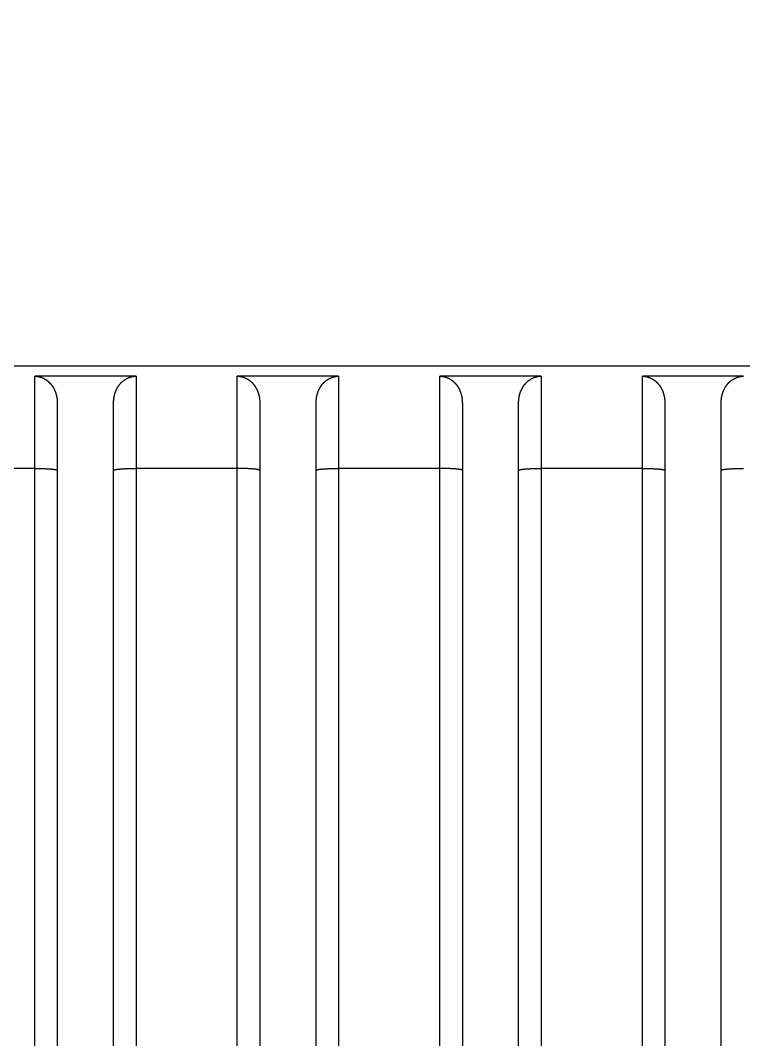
# Model space of a CAD drawing. Header units: millimetres. Extents: x 0 to 840, y -1485 to 297.
# Drawn here: x 80.575 to 81.218, y -1300.023 to -1299.118 of the extents above; entities that cross this region are included whole.
import ezdxf

# ---------------------------------------------------------------- set-up
doc = ezdxf.new("R2010")
doc.units = ezdxf.units.MM

# ---------------------------------------------------------------- blocks, each defined once
blk = doc.blocks.new('OTM30F3M_(40_60_63_80_100_125)')
at = {"linetype": 'Continuous'}
for p, q in [((8.85, 9.91282), (8.85, 9.99473)), ((8.94, 9.99473), (8.94, 9.91282)), ((9.03, 9.91282), (9.03, 9.99473)), ((9.12, 9.99473), (9.12, 9.91282)), ((9.21, 9.91282), (9.21, 9.99473)), ((9.3, 9.99473), (9.3, 9.91282)), ((9.39, 9.91282), (9.39, 9.99473)), ((8.85, 9.91282), (8.76, 9.91282)), ((8.85, 8.55827), (8.85, 9.91282)), ((8.94, 9.91282), (8.94, 8.55827)), ((9.03, 9.91282), (8.94, 9.91282)), ((9.03, 8.55827), (9.03, 9.91282)), ((9.12, 9.91282), (9.12, 8.55827)), ((9.21, 9.91282), (9.12, 9.91282)), ((9.21, 8.55827), (9.21, 9.91282)), ((9.3, 9.91282), (9.3, 8.55827)), ((9.39, 9.91282), (9.3, 9.91282)), ((9.39, 8.55827), (9.39, 9.91282))]:
    blk.add_line(p, q, dxfattribs=at)
for points in [[(8.05, 10.0041), (15.9, 10.0041)], [(8.94, 9.99473), (8.85, 9.99473)], [(9.12, 9.99473), (9.03, 9.99473)], [(9.3, 9.99473), (9.21, 9.99473)], [(9.48, 9.99473), (9.39, 9.99473)], [(8.87, 9.97067), (8.87, 9.91107)], [(8.92, 9.91107), (8.92, 9.97067)], [(9.05, 9.97067), (9.05, 9.91107)], [(9.1, 9.91107), (9.1, 9.97067)], [(9.23, 9.97067), (9.23, 9.91107)], [(9.28, 9.91107), (9.28, 9.97067)], [(9.41, 9.97067), (9.41, 9.91107)], [(9.46, 9.91107), (9.46, 9.97067)], [(8.87, 9.91107), (8.87, 8.55652)], [(8.92, 8.55652), (8.92, 9.91107)], [(9.05, 9.91107), (9.05, 8.55652)], [(9.1, 8.55652), (9.1, 9.91107)], [(9.23, 9.91107), (9.23, 8.55652)], [(9.28, 8.55652), (9.28, 9.91107)], [(9.41, 9.91107), (9.41, 8.55652)], [(9.46, 8.55652), (9.46, 9.91107)]]:
    blk.add_lwpolyline(points, dxfattribs=at)
for points in [[(8.85, 9.99473), (8.85025, 9.99473, -0.003624), (8.8505, 9.99472, -0.003626), (8.85074, 9.99472, -0.003612), (8.85099, 9.9947, -0.003585), (8.85124, 9.99469, -0.003565), (8.85149, 9.99467, -0.003549), (8.85174, 9.99464, -0.003534), (8.85199, 9.99462, -0.00352), (8.85224, 9.99458, -0.003508), (8.85248, 9.99455, -0.003498), (8.85273, 9.99451, -0.00349), (8.85298, 9.99447, -0.003483), (8.85322, 9.99443, -0.003478), (8.85347, 9.99438, -0.003475), (8.85371, 9.99433, -0.003474), (8.85396, 9.99427, -0.003474), (8.8542, 9.99422, -0.003476), (8.85444, 9.99415, -0.00348), (8.85468, 9.99409, -0.003486), (8.85492, 9.99402, -0.003494), (8.85516, 9.99395, -0.003502), (8.8554, 9.99388, -0.003514), (8.85563, 9.9938, -0.003527), (8.85587, 9.99372, -0.003538), (8.8561, 9.99363, -0.003528), (8.85633, 9.99354, -0.00349), (8.85657, 9.99345, -0.003458), (8.8568, 9.99336, -0.003434), (8.85703, 9.99326, -0.003413), (8.85725, 9.99316, -0.003387), (8.85748, 9.99306, -0.003366), (8.8577, 9.99295, -0.003345), (8.85793, 9.99284, -0.003327), (8.85815, 9.99273, -0.003308), (8.85837, 9.99261, -0.003293), (8.85859, 9.99249, -0.003277), (8.85881, 9.99237, -0.003265), (8.85902, 9.99224, -0.003252), (8.85924, 9.99212, -0.003243), (8.85945, 9.99199, -0.003233), (8.85966, 9.99185, -0.003226), (8.85987, 9.99172, -0.00322), (8.86008, 9.99158, -0.003216), (8.86028, 9.99144, -0.003212), (8.86049, 9.9913, -0.003211), (8.86069, 9.99115, -0.003211), (8.86089, 9.991, -0.003213), (8.86109, 9.99085, -0.003214), (8.86128, 9.9907, -0.003202), (8.86147, 9.99054, -0.003164), (8.86167, 9.99038, -0.003132), (8.86185, 9.99022, -0.003109), (8.86204, 9.99006, -0.003087), (8.86223, 9.98989, -0.003061), (8.86241, 9.98973, -0.003039), (8.86259, 9.98956, -0.003016), (8.86277, 9.98938, -0.002996), (8.86295, 9.98921, -0.002975), (8.86312, 9.98903, -0.002958), (8.8633, 9.98885, -0.002939), (8.86347, 9.98867, -0.002923), (8.86364, 9.98849, -0.002906), (8.86381, 9.98831, -0.002892), (8.86397, 9.98812, -0.002878), (8.86413, 9.98793, -0.002866), (8.86429, 9.98774, -0.002853), (8.86445, 9.98755, -0.002843), (8.86461, 9.98735, -0.002833), (8.86476, 9.98716, -0.002825), (8.86491, 9.98696, -0.002817), (8.86506, 9.98676, -0.002811), (8.86521, 9.98656, -0.002807), (8.86535, 9.98636, -0.002801), (8.86549, 9.98616, -0.002785), (8.86563, 9.98595, -0.002765), (8.86577, 9.98575, -0.002736), (8.86591, 9.98554, -0.002712), (8.86604, 9.98533, -0.002691), (8.86617, 9.98512, -0.002672), (8.8663, 9.98491, -0.00265), (8.86642, 9.98469, -0.002631), (8.86655, 9.98448, -0.002611), (8.86667, 9.98426, -0.002594), (8.86679, 9.98404, -0.002575), (8.86691, 9.98382, -0.002558), (8.86702, 9.9836, -0.002541), (8.86713, 9.98338, -0.002526), (8.86724, 9.98316, -0.002509), (8.86735, 9.98293, -0.002495), (8.86746, 9.98271, -0.00248), (8.86756, 9.98248, -0.002468), (8.86766, 9.98226, -0.002454), (8.86776, 9.98203, -0.002443), (8.86786, 9.9818, -0.002431), (8.86796, 9.98157, -0.00242), (8.86805, 9.98134, -0.002409), (8.86814, 9.98111, -0.002401), (8.86823, 9.98088, -0.002391), (8.86831, 9.98064, -0.002384), (8.8684, 9.98041, -0.002376), (8.86848, 9.98018, -0.002369), (8.86856, 9.97994, -0.002358), (8.86863, 9.97971, -0.002343), (8.86871, 9.97947, -0.002319), (8.86878, 9.97923, -0.0023), (8.86885, 9.979, -0.002285), (8.86892, 9.97876, -0.00227), (8.86898, 9.97852, -0.002253), (8.86905, 9.97828, -0.002238), (8.86911, 9.97804, -0.002222), (8.86917, 9.9778, -0.002208), (8.86923, 9.97756, -0.002193), (8.86928, 9.97732, -0.00218), (8.86933, 9.97707, -0.002165), (8.86939, 9.97683, -0.002153), (8.86943, 9.97659, -0.002139), (8.86948, 9.97634, -0.002127), (8.86953, 9.9761, -0.002114), (8.86957, 9.97585, -0.002103), (8.86961, 9.97561, -0.002091), (8.86965, 9.97536, -0.00208), (8.86968, 9.97512, -0.002068), (8.86972, 9.97487, -0.00206), (8.86975, 9.97462, -0.002053), (8.86978, 9.97438, -0.002039), (8.86981, 9.97413, -0.002018), (8.86984, 9.97388, -0.002026), (8.86986, 9.97364, -0.002054), (8.86988, 9.97339, -0.001993), (8.8699, 9.97314, -0.001867), (8.86992, 9.9729, -0.002034), (8.86994, 9.97265, -0.002367), (8.86995, 9.97239, -0.001843), (8.86997, 9.97215, -0.000839), (8.86998, 9.97194, -0.002563), (8.86998, 9.97166, -0.003902), (8.86999, 9.97123, -0.001878), (8.87, 9.97067, -0.001024)], [(8.92, 9.97067), (8.92, 9.97096, -0.002266), (8.92, 9.97125, -0.002257), (8.92001, 9.97154, -0.002258), (8.92002, 9.97183, -0.002269), (8.92003, 9.97211, -0.002277), (8.92005, 9.9724, -0.002285), (8.92006, 9.97269, -0.002292), (8.92008, 9.97298, -0.002303), (8.92011, 9.97327, -0.002312), (8.92013, 9.97356, -0.002323), (8.92016, 9.97385, -0.002333), (8.92019, 9.97414, -0.002346), (8.92022, 9.97442, -0.002358), (8.92026, 9.97471, -0.002372), (8.9203, 9.975, -0.002384), (8.92034, 9.97529, -0.002399), (8.92039, 9.97557, -0.002413), (8.92043, 9.97586, -0.00243), (8.92048, 9.97615, -0.002445), (8.92054, 9.97643, -0.002463), (8.92059, 9.97672, -0.002479), (8.92065, 9.977, -0.002498), (8.92071, 9.97728, -0.002515), (8.92078, 9.97757, -0.002535), (8.92084, 9.97785, -0.002554), (8.92091, 9.97813, -0.002575), (8.92099, 9.97841, -0.002595), (8.92106, 9.97869, -0.002617), (8.92114, 9.97897, -0.002638), (8.92122, 9.97924, -0.002661), (8.92131, 9.97952, -0.002683), (8.92139, 9.97979, -0.002708), (8.92148, 9.98007, -0.00273), (8.92158, 9.98034, -0.002754), (8.92167, 9.98061, -0.002783), (8.92177, 9.98088, -0.002815), (8.92188, 9.98115, -0.002828), (8.92198, 9.98142, -0.002834), (8.92209, 9.98169, -0.002842), (8.9222, 9.98196, -0.002852), (8.92232, 9.98222, -0.002862), (8.92244, 9.98249, -0.002875), (8.92256, 9.98275, -0.002887), (8.92268, 9.98301, -0.002903), (8.92281, 9.98327, -0.002917), (8.92294, 9.98353, -0.002935), (8.92308, 9.98379, -0.002951), (8.92321, 9.98405, -0.002971), (8.92335, 9.9843, -0.00299), (8.9235, 9.98455, -0.003012), (8.92364, 9.9848, -0.003033), (8.92379, 9.98505, -0.003058), (8.92394, 9.9853, -0.003081), (8.9241, 9.98554, -0.003108), (8.92426, 9.98579, -0.003133), (8.92442, 9.98603, -0.003161), (8.92458, 9.98627, -0.003189), (8.92475, 9.9865, -0.003222), (8.92492, 9.98674, -0.003248), (8.92509, 9.98697, -0.003275), (8.92527, 9.9872, -0.003315), (8.92545, 9.98742, -0.00337), (8.92563, 9.98765, -0.003408), (8.92581, 9.98787, -0.003437), (8.926, 9.98809, -0.003442), (8.92619, 9.98831, -0.003436), (8.92639, 9.98852, -0.003436), (8.92659, 9.98873, -0.003441), (8.92679, 9.98894, -0.003446), (8.92699, 9.98915, -0.003455), (8.9272, 9.98935, -0.003463), (8.92741, 9.98956, -0.003476), (8.92762, 9.98976, -0.003488), (8.92784, 9.98995, -0.003505), (8.92806, 9.99014, -0.003521), (8.92828, 9.99033, -0.003541), (8.9285, 9.99052, -0.003561), (8.92873, 9.9907, -0.003586), (8.92896, 9.99088, -0.003609), (8.92919, 9.99106, -0.003637), (8.92943, 9.99123, -0.003664), (8.92966, 9.9914, -0.003696), (8.9299, 9.99157, -0.003726), (8.93014, 9.99173, -0.003761), (8.93039, 9.99189, -0.003796), (8.93063, 9.99204, -0.003835), (8.93088, 9.99219, -0.003872), (8.93113, 9.99234, -0.003913), (8.93138, 9.99248, -0.003958), (8.93164, 9.99262, -0.003997), (8.93189, 9.99275, -0.003998), (8.93215, 9.99288, -0.00398), (8.93241, 9.99301, -0.003965), (8.93268, 9.99313, -0.003957), (8.93294, 9.99325, -0.00395), (8.93321, 9.99336, -0.003946), (8.93348, 9.99347, -0.003944), (8.93375, 9.99357, -0.003945), (8.93403, 9.99368, -0.003949), (8.9343, 9.99377, -0.003956), (8.93458, 9.99386, -0.003964), (8.93485, 9.99395, -0.003974), (8.93513, 9.99404, -0.003991), (8.93541, 9.99411, -0.004016), (8.9357, 9.99419, -0.004024), (8.93598, 9.99426, -0.004023), (8.93626, 9.99432, -0.004081), (8.93655, 9.99438, -0.004194), (8.93683, 9.99444, -0.004103), (8.93712, 9.99449, -0.003865), (8.9374, 9.99454, -0.004296), (8.93769, 9.99458, -0.005146), (8.93799, 9.99461, -0.003923), (8.93827, 9.99464, -0.001355), (8.93852, 9.99467, -0.005352), (8.93884, 9.99469, -0.009191), (8.93934, 9.99471, -0.004492), (8.94, 9.99473, -0.002378)], [(9.03, 9.99473), (9.03025, 9.99473, -0.003625), (9.0305, 9.99472, -0.003627), (9.03074, 9.99472, -0.003612), (9.03099, 9.9947, -0.003585), (9.03124, 9.99469, -0.003565), (9.03149, 9.99467, -0.003549), (9.03174, 9.99464, -0.003534), (9.03199, 9.99462, -0.00352), (9.03224, 9.99458, -0.003508), (9.03248, 9.99455, -0.003498), (9.03273, 9.99451, -0.00349), (9.03298, 9.99447, -0.003483), (9.03322, 9.99443, -0.003478), (9.03347, 9.99438, -0.003475), (9.03371, 9.99433, -0.003474), (9.03396, 9.99427, -0.003474), (9.0342, 9.99422, -0.003476), (9.03444, 9.99415, -0.00348), (9.03468, 9.99409, -0.003486), (9.03492, 9.99402, -0.003493), (9.03516, 9.99395, -0.003502), (9.0354, 9.99388, -0.003514), (9.03563, 9.9938, -0.003527), (9.03587, 9.99372, -0.003538), (9.0361, 9.99363, -0.003528), (9.03633, 9.99354, -0.00349), (9.03657, 9.99345, -0.003458), (9.0368, 9.99336, -0.003434), (9.03703, 9.99326, -0.003413), (9.03725, 9.99316, -0.003387), (9.03748, 9.99306, -0.003366), (9.0377, 9.99295, -0.003345), (9.03793, 9.99284, -0.003327), (9.03815, 9.99273, -0.003308), (9.03837, 9.99261, -0.003293), (9.03859, 9.99249, -0.003277), (9.03881, 9.99237, -0.003265), (9.03902, 9.99224, -0.003252), (9.03924, 9.99212, -0.003243), (9.03945, 9.99199, -0.003233), (9.03966, 9.99185, -0.003226), (9.03987, 9.99172, -0.00322), (9.04008, 9.99158, -0.003216), (9.04028, 9.99144, -0.003212), (9.04049, 9.9913, -0.003211), (9.04069, 9.99115, -0.003211), (9.04089, 9.991, -0.003213), (9.04109, 9.99085, -0.003214), (9.04128, 9.9907, -0.003202), (9.04147, 9.99054, -0.003164), (9.04167, 9.99038, -0.003132), (9.04185, 9.99022, -0.003109), (9.04204, 9.99006, -0.003087), (9.04223, 9.98989, -0.003061), (9.04241, 9.98973, -0.003039), (9.04259, 9.98956, -0.003016), (9.04277, 9.98938, -0.002996), (9.04295, 9.98921, -0.002975), (9.04312, 9.98903, -0.002958), (9.0433, 9.98885, -0.002939), (9.04347, 9.98867, -0.002923), (9.04364, 9.98849, -0.002906), (9.04381, 9.98831, -0.002892), (9.04397, 9.98812, -0.002878), (9.04413, 9.98793, -0.002866), (9.04429, 9.98774, -0.002853), (9.04445, 9.98755, -0.002843), (9.04461, 9.98735, -0.002833), (9.04476, 9.98716, -0.002825), (9.04491, 9.98696, -0.002817), (9.04506, 9.98676, -0.002811), (9.04521, 9.98656, -0.002807), (9.04535, 9.98636, -0.002801), (9.04549, 9.98616, -0.002785), (9.04563, 9.98595, -0.002765), (9.04577, 9.98575, -0.002736), (9.04591, 9.98554, -0.002712), (9.04604, 9.98533, -0.002691), (9.04617, 9.98512, -0.002672), (9.0463, 9.98491, -0.00265), (9.04642, 9.98469, -0.002631), (9.04655, 9.98448, -0.002611), (9.04667, 9.98426, -0.002594), (9.04679, 9.98404, -0.002575), (9.04691, 9.98382, -0.002558), (9.04702, 9.9836, -0.002541), (9.04713, 9.98338, -0.002526), (9.04724, 9.98316, -0.002509), (9.04735, 9.98293, -0.002495), (9.04746, 9.98271, -0.00248), (9.04756, 9.98248, -0.002468), (9.04766, 9.98226, -0.002454), (9.04776, 9.98203, -0.002443), (9.04786, 9.9818, -0.002431), (9.04796, 9.98157, -0.00242), (9.04805, 9.98134, -0.002409), (9.04814, 9.98111, -0.002401), (9.04823, 9.98088, -0.002391), (9.04831, 9.98064, -0.002384), (9.0484, 9.98041, -0.002376), (9.04848, 9.98018, -0.002369), (9.04856, 9.97994, -0.002358), (9.04863, 9.97971, -0.002343), (9.04871, 9.97947, -0.002319), (9.04878, 9.97923, -0.0023), (9.04885, 9.979, -0.002285), (9.04892, 9.97876, -0.00227), (9.04898, 9.97852, -0.002253), (9.04905, 9.97828, -0.002238), (9.04911, 9.97804, -0.002222), (9.04917, 9.9778, -0.002208), (9.04923, 9.97756, -0.002193), (9.04928, 9.97732, -0.00218), (9.04933, 9.97707, -0.002165), (9.04939, 9.97683, -0.002153), (9.04943, 9.97659, -0.002139), (9.04948, 9.97634, -0.002127), (9.04953, 9.9761, -0.002114), (9.04957, 9.97585, -0.002103), (9.04961, 9.97561, -0.002091), (9.04965, 9.97536, -0.00208), (9.04968, 9.97512, -0.002068), (9.04972, 9.97487, -0.00206), (9.04975, 9.97462, -0.002053), (9.04978, 9.97438, -0.002039), (9.04981, 9.97413, -0.002017), (9.04984, 9.97388, -0.002026), (9.04986, 9.97364, -0.002057), (9.04988, 9.97339, -0.001992), (9.0499, 9.97314, -0.001853), (9.04992, 9.9729, -0.002038), (9.04994, 9.97265, -0.002422), (9.04995, 9.97239, -0.001831), (9.04997, 9.97215, -0.000605), (9.04998, 9.97194, -0.002635), (9.04998, 9.97166, -0.004605), (9.04999, 9.97123, -0.002259), (9.05, 9.97067, -0.001194)], [(9.1, 9.97067), (9.1, 9.97096, -0.002267), (9.1, 9.97125, -0.002259), (9.10001, 9.97154, -0.002259), (9.10002, 9.97183, -0.00227), (9.10003, 9.97211, -0.002278), (9.10005, 9.9724, -0.002286), (9.10006, 9.97269, -0.002293), (9.10008, 9.97298, -0.002304), (9.10011, 9.97327, -0.002313), (9.10013, 9.97356, -0.002324), (9.10016, 9.97385, -0.002334), (9.10019, 9.97414, -0.002347), (9.10022, 9.97442, -0.002359), (9.10026, 9.97471, -0.002372), (9.1003, 9.975, -0.002385), (9.10034, 9.97529, -0.0024), (9.10039, 9.97557, -0.002414), (9.10043, 9.97586, -0.002431), (9.10048, 9.97615, -0.002446), (9.10054, 9.97643, -0.002463), (9.10059, 9.97672, -0.00248), (9.10065, 9.977, -0.002498), (9.10071, 9.97728, -0.002516), (9.10078, 9.97757, -0.002536), (9.10084, 9.97785, -0.002554), (9.10091, 9.97813, -0.002575), (9.10099, 9.97841, -0.002595), (9.10106, 9.97869, -0.002617), (9.10114, 9.97897, -0.002638), (9.10122, 9.97924, -0.002661), (9.10131, 9.97952, -0.002683), (9.10139, 9.97979, -0.002708), (9.10148, 9.98007, -0.00273), (9.10158, 9.98034, -0.002755), (9.10167, 9.98061, -0.002783), (9.10177, 9.98088, -0.002815), (9.10188, 9.98115, -0.002828), (9.10198, 9.98142, -0.002834), (9.10209, 9.98169, -0.002842), (9.1022, 9.98196, -0.002852), (9.10232, 9.98222, -0.002862), (9.10244, 9.98249, -0.002875), (9.10256, 9.98275, -0.002887), (9.10268, 9.98301, -0.002903), (9.10281, 9.98327, -0.002917), (9.10294, 9.98353, -0.002935), (9.10308, 9.98379, -0.002951), (9.10321, 9.98405, -0.002971), (9.10335, 9.9843, -0.00299), (9.1035, 9.98455, -0.003012), (9.10364, 9.9848, -0.003033), (9.10379, 9.98505, -0.003058), (9.10394, 9.9853, -0.003081), (9.1041, 9.98554, -0.003108), (9.10426, 9.98579, -0.003133), (9.10442, 9.98603, -0.003161), (9.10458, 9.98627, -0.003189), (9.10475, 9.9865, -0.003222), (9.10492, 9.98674, -0.003248), (9.10509, 9.98697, -0.003275), (9.10527, 9.9872, -0.003315), (9.10545, 9.98742, -0.00337), (9.10563, 9.98765, -0.003408), (9.10581, 9.98787, -0.003437), (9.106, 9.98809, -0.003442), (9.10619, 9.98831, -0.003436), (9.10639, 9.98852, -0.003436), (9.10659, 9.98873, -0.003441), (9.10679, 9.98894, -0.003446), (9.10699, 9.98915, -0.003455), (9.1072, 9.98935, -0.003463), (9.10741, 9.98956, -0.003476), (9.10762, 9.98976, -0.003488), (9.10784, 9.98995, -0.003505), (9.10806, 9.99014, -0.003521), (9.10828, 9.99033, -0.003541), (9.1085, 9.99052, -0.003561), (9.10873, 9.9907, -0.003586), (9.10896, 9.99088, -0.003609), (9.10919, 9.99106, -0.003637), (9.10943, 9.99123, -0.003664), (9.10966, 9.9914, -0.003696), (9.1099, 9.99157, -0.003726), (9.11014, 9.99173, -0.003761), (9.11039, 9.99189, -0.003796), (9.11063, 9.99204, -0.003835), (9.11088, 9.99219, -0.003872), (9.11113, 9.99234, -0.003913), (9.11138, 9.99248, -0.003958), (9.11164, 9.99262, -0.003997), (9.11189, 9.99275, -0.003998), (9.11215, 9.99288, -0.00398), (9.11241, 9.99301, -0.003965), (9.11268, 9.99313, -0.003957), (9.11294, 9.99325, -0.00395), (9.11321, 9.99336, -0.003946), (9.11348, 9.99347, -0.003944), (9.11375, 9.99357, -0.003945), (9.11403, 9.99368, -0.003949), (9.1143, 9.99377, -0.003956), (9.11458, 9.99386, -0.003964), (9.11485, 9.99395, -0.003974), (9.11513, 9.99404, -0.003991), (9.11541, 9.99411, -0.004016), (9.1157, 9.99419, -0.004024), (9.11598, 9.99426, -0.004023), (9.11626, 9.99432, -0.004081), (9.11655, 9.99438, -0.004194), (9.11683, 9.99444, -0.004103), (9.11712, 9.99449, -0.003865), (9.1174, 9.99454, -0.004296), (9.11769, 9.99458, -0.005146), (9.11799, 9.99461, -0.003923), (9.11827, 9.99464, -0.001354), (9.11852, 9.99467, -0.005353), (9.11884, 9.99469, -0.009193), (9.11934, 9.99471, -0.004492), (9.12, 9.99473, -0.002378)], [(9.21, 9.99473), (9.21025, 9.99473, -0.003626), (9.2105, 9.99472, -0.003627), (9.21074, 9.99472, -0.003613), (9.21099, 9.9947, -0.003585), (9.21124, 9.99469, -0.003566), (9.21149, 9.99467, -0.003549), (9.21174, 9.99464, -0.003534), (9.21199, 9.99462, -0.00352), (9.21224, 9.99458, -0.003508), (9.21248, 9.99455, -0.003498), (9.21273, 9.99451, -0.00349), (9.21298, 9.99447, -0.003483), (9.21322, 9.99443, -0.003478), (9.21347, 9.99438, -0.003474), (9.21371, 9.99433, -0.003473), (9.21396, 9.99427, -0.003474), (9.2142, 9.99422, -0.003476), (9.21444, 9.99415, -0.00348), (9.21468, 9.99409, -0.003486), (9.21492, 9.99402, -0.003493), (9.21516, 9.99395, -0.003502), (9.2154, 9.99388, -0.003514), (9.21563, 9.9938, -0.003527), (9.21587, 9.99372, -0.003538), (9.2161, 9.99363, -0.003528), (9.21633, 9.99354, -0.00349), (9.21657, 9.99345, -0.003458), (9.2168, 9.99336, -0.003434), (9.21703, 9.99326, -0.003413), (9.21725, 9.99316, -0.003387), (9.21748, 9.99306, -0.003366), (9.2177, 9.99295, -0.003345), (9.21793, 9.99284, -0.003327), (9.21815, 9.99273, -0.003308), (9.21837, 9.99261, -0.003293), (9.21859, 9.99249, -0.003277), (9.21881, 9.99237, -0.003265), (9.21902, 9.99224, -0.003252), (9.21924, 9.99212, -0.003243), (9.21945, 9.99199, -0.003233), (9.21966, 9.99185, -0.003226), (9.21987, 9.99172, -0.00322), (9.22008, 9.99158, -0.003216), (9.22028, 9.99144, -0.003212), (9.22049, 9.9913, -0.003211), (9.22069, 9.99115, -0.003211), (9.22089, 9.991, -0.003213), (9.22109, 9.99085, -0.003214), (9.22128, 9.9907, -0.003202), (9.22147, 9.99054, -0.003164), (9.22167, 9.99038, -0.003132), (9.22185, 9.99022, -0.003109), (9.22204, 9.99006, -0.003087), (9.22223, 9.98989, -0.003061), (9.22241, 9.98973, -0.003039), (9.22259, 9.98956, -0.003016), (9.22277, 9.98938, -0.002996), (9.22295, 9.98921, -0.002975), (9.22312, 9.98903, -0.002958), (9.2233, 9.98885, -0.002939), (9.22347, 9.98867, -0.002923), (9.22364, 9.98849, -0.002906), (9.22381, 9.98831, -0.002892), (9.22397, 9.98812, -0.002878), (9.22413, 9.98793, -0.002866), (9.22429, 9.98774, -0.002853), (9.22445, 9.98755, -0.002843), (9.22461, 9.98735, -0.002833), (9.22476, 9.98716, -0.002825), (9.22491, 9.98696, -0.002817), (9.22506, 9.98676, -0.002811), (9.22521, 9.98656, -0.002807), (9.22535, 9.98636, -0.002801), (9.22549, 9.98616, -0.002785), (9.22563, 9.98595, -0.002765), (9.22577, 9.98575, -0.002736), (9.22591, 9.98554, -0.002712), (9.22604, 9.98533, -0.002691), (9.22617, 9.98512, -0.002672), (9.2263, 9.98491, -0.00265), (9.22642, 9.98469, -0.002631), (9.22655, 9.98448, -0.002611), (9.22667, 9.98426, -0.002594), (9.22679, 9.98404, -0.002575), (9.22691, 9.98382, -0.002558), (9.22702, 9.9836, -0.002541), (9.22713, 9.98338, -0.002526), (9.22724, 9.98316, -0.002509), (9.22735, 9.98293, -0.002495), (9.22746, 9.98271, -0.00248), (9.22756, 9.98248, -0.002468), (9.22766, 9.98226, -0.002454), (9.22776, 9.98203, -0.002443), (9.22786, 9.9818, -0.002431), (9.22796, 9.98157, -0.00242), (9.22805, 9.98134, -0.002409), (9.22814, 9.98111, -0.002401), (9.22823, 9.98088, -0.002391), (9.22831, 9.98064, -0.002384), (9.2284, 9.98041, -0.002376), (9.22848, 9.98018, -0.002369), (9.22856, 9.97994, -0.002358), (9.22863, 9.97971, -0.002343), (9.22871, 9.97947, -0.002319), (9.22878, 9.97923, -0.0023), (9.22885, 9.979, -0.002285), (9.22892, 9.97876, -0.00227), (9.22898, 9.97852, -0.002253), (9.22905, 9.97828, -0.002238), (9.22911, 9.97804, -0.002222), (9.22917, 9.9778, -0.002208), (9.22923, 9.97756, -0.002193), (9.22928, 9.97732, -0.00218), (9.22933, 9.97707, -0.002165), (9.22939, 9.97683, -0.002153), (9.22943, 9.97659, -0.002139), (9.22948, 9.97634, -0.002127), (9.22953, 9.9761, -0.002114), (9.22957, 9.97585, -0.002103), (9.22961, 9.97561, -0.002091), (9.22965, 9.97536, -0.00208), (9.22968, 9.97512, -0.002068), (9.22972, 9.97487, -0.00206), (9.22975, 9.97462, -0.002053), (9.22978, 9.97438, -0.002039), (9.22981, 9.97413, -0.002017), (9.22984, 9.97388, -0.002026), (9.22986, 9.97364, -0.002057), (9.22988, 9.97339, -0.001992), (9.2299, 9.97314, -0.001855), (9.22992, 9.9729, -0.002037), (9.22994, 9.97265, -0.002417), (9.22995, 9.97239, -0.001833), (9.22997, 9.97215, -0.000627), (9.22998, 9.97194, -0.002628), (9.22998, 9.97166, -0.00454), (9.22999, 9.97123, -0.002223), (9.23, 9.97067, -0.001178)], [(9.28, 9.97067), (9.28, 9.97096, -0.002268), (9.28, 9.97125, -0.00226), (9.28001, 9.97154, -0.00226), (9.28002, 9.97183, -0.002272), (9.28003, 9.97211, -0.00228), (9.28005, 9.9724, -0.002287), (9.28006, 9.97269, -0.002295), (9.28008, 9.97298, -0.002305), (9.28011, 9.97327, -0.002314), (9.28013, 9.97356, -0.002325), (9.28016, 9.97385, -0.002335), (9.28019, 9.97414, -0.002348), (9.28022, 9.97442, -0.00236), (9.28026, 9.97471, -0.002373), (9.2803, 9.975, -0.002386), (9.28034, 9.97529, -0.002401), (9.28039, 9.97557, -0.002415), (9.28043, 9.97586, -0.002431), (9.28048, 9.97615, -0.002446), (9.28054, 9.97643, -0.002464), (9.28059, 9.97672, -0.00248), (9.28065, 9.977, -0.002499), (9.28071, 9.97728, -0.002516), (9.28078, 9.97757, -0.002536), (9.28084, 9.97785, -0.002555), (9.28091, 9.97813, -0.002576), (9.28099, 9.97841, -0.002595), (9.28106, 9.97869, -0.002618), (9.28114, 9.97897, -0.002638), (9.28122, 9.97924, -0.002661), (9.28131, 9.97952, -0.002683), (9.28139, 9.97979, -0.002708), (9.28148, 9.98007, -0.00273), (9.28158, 9.98034, -0.002755), (9.28167, 9.98061, -0.002783), (9.28177, 9.98088, -0.002815), (9.28188, 9.98115, -0.002828), (9.28198, 9.98142, -0.002834), (9.28209, 9.98169, -0.002842), (9.2822, 9.98196, -0.002852), (9.28232, 9.98222, -0.002862), (9.28244, 9.98249, -0.002875), (9.28256, 9.98275, -0.002887), (9.28268, 9.98301, -0.002903), (9.28281, 9.98327, -0.002917), (9.28294, 9.98353, -0.002935), (9.28308, 9.98379, -0.002951), (9.28321, 9.98405, -0.002971), (9.28335, 9.9843, -0.00299), (9.2835, 9.98455, -0.003012), (9.28364, 9.9848, -0.003033), (9.28379, 9.98505, -0.003058), (9.28394, 9.9853, -0.003081), (9.2841, 9.98554, -0.003108), (9.28426, 9.98579, -0.003133), (9.28442, 9.98603, -0.003161), (9.28458, 9.98627, -0.003189), (9.28475, 9.9865, -0.003222), (9.28492, 9.98674, -0.003248), (9.28509, 9.98697, -0.003275), (9.28527, 9.9872, -0.003315), (9.28545, 9.98742, -0.00337), (9.28563, 9.98765, -0.003408), (9.28581, 9.98787, -0.003437), (9.286, 9.98809, -0.003442), (9.28619, 9.98831, -0.003436), (9.28639, 9.98852, -0.003436), (9.28659, 9.98873, -0.003441), (9.28679, 9.98894, -0.003446), (9.28699, 9.98915, -0.003455), (9.2872, 9.98935, -0.003463), (9.28741, 9.98956, -0.003476), (9.28762, 9.98976, -0.003488), (9.28784, 9.98995, -0.003505), (9.28806, 9.99014, -0.003521), (9.28828, 9.99033, -0.003541), (9.2885, 9.99052, -0.003561), (9.28873, 9.9907, -0.003586), (9.28896, 9.99088, -0.003609), (9.28919, 9.99106, -0.003637), (9.28943, 9.99123, -0.003664), (9.28966, 9.9914, -0.003696), (9.2899, 9.99157, -0.003726), (9.29014, 9.99173, -0.003761), (9.29039, 9.99189, -0.003796), (9.29063, 9.99204, -0.003835), (9.29088, 9.99219, -0.003872), (9.29113, 9.99234, -0.003913), (9.29138, 9.99248, -0.003958), (9.29164, 9.99262, -0.003997), (9.29189, 9.99275, -0.003998), (9.29215, 9.99288, -0.00398), (9.29241, 9.99301, -0.003965), (9.29268, 9.99313, -0.003957), (9.29294, 9.99325, -0.00395), (9.29321, 9.99336, -0.003946), (9.29348, 9.99347, -0.003944), (9.29375, 9.99357, -0.003945), (9.29403, 9.99368, -0.003949), (9.2943, 9.99377, -0.003956), (9.29458, 9.99386, -0.003964), (9.29485, 9.99395, -0.003974), (9.29513, 9.99404, -0.003991), (9.29541, 9.99411, -0.004016), (9.2957, 9.99419, -0.004024), (9.29598, 9.99426, -0.004023), (9.29626, 9.99432, -0.004081), (9.29655, 9.99438, -0.004194), (9.29683, 9.99444, -0.004103), (9.29712, 9.99449, -0.003865), (9.2974, 9.99454, -0.004296), (9.29769, 9.99458, -0.005147), (9.29799, 9.99461, -0.003923), (9.29827, 9.99464, -0.001354), (9.29852, 9.99467, -0.005354), (9.29884, 9.99469, -0.009195), (9.29934, 9.99471, -0.004492), (9.3, 9.99473, -0.002377)], [(9.39, 9.99473), (9.39025, 9.99473, -0.003626), (9.3905, 9.99472, -0.003628), (9.39074, 9.99472, -0.003613), (9.39099, 9.9947, -0.003586), (9.39124, 9.99469, -0.003566), (9.39149, 9.99467, -0.003549), (9.39174, 9.99464, -0.003534), (9.39199, 9.99462, -0.00352), (9.39224, 9.99458, -0.003508), (9.39248, 9.99455, -0.003498), (9.39273, 9.99451, -0.003489), (9.39298, 9.99447, -0.003482), (9.39322, 9.99443, -0.003478), (9.39347, 9.99438, -0.003474), (9.39371, 9.99433, -0.003473), (9.39396, 9.99427, -0.003473), (9.3942, 9.99422, -0.003476), (9.39444, 9.99415, -0.003479), (9.39468, 9.99409, -0.003485), (9.39492, 9.99402, -0.003493), (9.39516, 9.99395, -0.003502), (9.3954, 9.99388, -0.003514), (9.39563, 9.9938, -0.003527), (9.39587, 9.99372, -0.003538), (9.3961, 9.99363, -0.003528), (9.39633, 9.99354, -0.00349), (9.39657, 9.99345, -0.003458), (9.3968, 9.99336, -0.003434), (9.39703, 9.99326, -0.003413), (9.39725, 9.99316, -0.003387), (9.39748, 9.99306, -0.003366), (9.3977, 9.99295, -0.003345), (9.39793, 9.99284, -0.003327), (9.39815, 9.99273, -0.003308), (9.39837, 9.99261, -0.003293), (9.39859, 9.99249, -0.003277), (9.39881, 9.99237, -0.003265), (9.39902, 9.99224, -0.003252), (9.39924, 9.99212, -0.003243), (9.39945, 9.99199, -0.003233), (9.39966, 9.99185, -0.003226), (9.39987, 9.99172, -0.00322), (9.40008, 9.99158, -0.003216), (9.40028, 9.99144, -0.003212), (9.40049, 9.9913, -0.003211), (9.40069, 9.99115, -0.003211), (9.40089, 9.991, -0.003213), (9.40109, 9.99085, -0.003214), (9.40128, 9.9907, -0.003202), (9.40147, 9.99054, -0.003164), (9.40167, 9.99038, -0.003132), (9.40185, 9.99022, -0.003109), (9.40204, 9.99006, -0.003087), (9.40223, 9.98989, -0.003061), (9.40241, 9.98973, -0.003039), (9.40259, 9.98956, -0.003016), (9.40277, 9.98938, -0.002996), (9.40295, 9.98921, -0.002975), (9.40312, 9.98903, -0.002958), (9.4033, 9.98885, -0.002939), (9.40347, 9.98867, -0.002923), (9.40364, 9.98849, -0.002906), (9.40381, 9.98831, -0.002892), (9.40397, 9.98812, -0.002878), (9.40413, 9.98793, -0.002866), (9.40429, 9.98774, -0.002853), (9.40445, 9.98755, -0.002843), (9.40461, 9.98735, -0.002833), (9.40476, 9.98716, -0.002825), (9.40491, 9.98696, -0.002817), (9.40506, 9.98676, -0.002811), (9.40521, 9.98656, -0.002807), (9.40535, 9.98636, -0.002801), (9.40549, 9.98616, -0.002785), (9.40563, 9.98595, -0.002765), (9.40577, 9.98575, -0.002736), (9.40591, 9.98554, -0.002712), (9.40604, 9.98533, -0.002691), (9.40617, 9.98512, -0.002672), (9.4063, 9.98491, -0.00265), (9.40642, 9.98469, -0.002631), (9.40655, 9.98448, -0.002611), (9.40667, 9.98426, -0.002594), (9.40679, 9.98404, -0.002575), (9.40691, 9.98382, -0.002558), (9.40702, 9.9836, -0.002541), (9.40713, 9.98338, -0.002526), (9.40724, 9.98316, -0.002509), (9.40735, 9.98293, -0.002495), (9.40746, 9.98271, -0.00248), (9.40756, 9.98248, -0.002468), (9.40766, 9.98226, -0.002454), (9.40776, 9.98203, -0.002443), (9.40786, 9.9818, -0.002431), (9.40796, 9.98157, -0.00242), (9.40805, 9.98134, -0.002409), (9.40814, 9.98111, -0.002401), (9.40823, 9.98088, -0.002391), (9.40831, 9.98064, -0.002384), (9.4084, 9.98041, -0.002376), (9.40848, 9.98018, -0.002369), (9.40856, 9.97994, -0.002358), (9.40863, 9.97971, -0.002343), (9.40871, 9.97947, -0.002319), (9.40878, 9.97923, -0.0023), (9.40885, 9.979, -0.002285), (9.40892, 9.97876, -0.00227), (9.40898, 9.97852, -0.002253), (9.40905, 9.97828, -0.002238), (9.40911, 9.97804, -0.002222), (9.40917, 9.9778, -0.002208), (9.40923, 9.97756, -0.002193), (9.40928, 9.97732, -0.00218), (9.40933, 9.97707, -0.002165), (9.40939, 9.97683, -0.002153), (9.40943, 9.97659, -0.002139), (9.40948, 9.97634, -0.002127), (9.40953, 9.9761, -0.002114), (9.40957, 9.97585, -0.002103), (9.40961, 9.97561, -0.002091), (9.40965, 9.97536, -0.00208), (9.40968, 9.97512, -0.002068), (9.40972, 9.97487, -0.00206), (9.40975, 9.97462, -0.002053), (9.40978, 9.97438, -0.002039), (9.40981, 9.97413, -0.002017), (9.40984, 9.97388, -0.002026), (9.40986, 9.97364, -0.002057), (9.40988, 9.97339, -0.001992), (9.4099, 9.97314, -0.001856), (9.40992, 9.9729, -0.002037), (9.40994, 9.97265, -0.002412), (9.40995, 9.97239, -0.001834), (9.40997, 9.97215, -0.000649), (9.40998, 9.97194, -0.002621), (9.40998, 9.97166, -0.004474), (9.40999, 9.97123, -0.002188), (9.41, 9.97067, -0.001163)], [(9.46, 9.97067), (9.46, 9.97096, -0.00227), (9.46, 9.97125, -0.002262), (9.46001, 9.97154, -0.002262), (9.46002, 9.97183, -0.002273), (9.46003, 9.97211, -0.002281), (9.46005, 9.9724, -0.002288), (9.46006, 9.97269, -0.002296), (9.46008, 9.97298, -0.002306), (9.46011, 9.97327, -0.002315), (9.46013, 9.97356, -0.002326), (9.46016, 9.97385, -0.002336), (9.46019, 9.97414, -0.002349), (9.46022, 9.97442, -0.00236), (9.46026, 9.97471, -0.002374), (9.4603, 9.975, -0.002387), (9.46034, 9.97529, -0.002402), (9.46039, 9.97557, -0.002416), (9.46043, 9.97586, -0.002432), (9.46048, 9.97615, -0.002447), (9.46054, 9.97643, -0.002465), (9.46059, 9.97672, -0.002481), (9.46065, 9.977, -0.002499), (9.46071, 9.97728, -0.002517), (9.46078, 9.97757, -0.002537), (9.46084, 9.97785, -0.002555), (9.46091, 9.97813, -0.002576), (9.46099, 9.97841, -0.002596), (9.46106, 9.97869, -0.002618), (9.46114, 9.97897, -0.002638), (9.46122, 9.97924, -0.002662), (9.46131, 9.97952, -0.002683), (9.46139, 9.97979, -0.002708), (9.46148, 9.98007, -0.00273), (9.46158, 9.98034, -0.002755), (9.46167, 9.98061, -0.002783), (9.46177, 9.98088, -0.002815), (9.46188, 9.98115, -0.002828), (9.46198, 9.98142, -0.002834), (9.46209, 9.98169, -0.002842), (9.4622, 9.98196, -0.002852), (9.46232, 9.98222, -0.002862), (9.46244, 9.98249, -0.002875), (9.46256, 9.98275, -0.002887), (9.46268, 9.98301, -0.002903), (9.46281, 9.98327, -0.002917), (9.46294, 9.98353, -0.002935), (9.46308, 9.98379, -0.002951), (9.46321, 9.98405, -0.002971), (9.46335, 9.9843, -0.00299), (9.4635, 9.98455, -0.003012), (9.46364, 9.9848, -0.003033), (9.46379, 9.98505, -0.003058), (9.46394, 9.9853, -0.003081), (9.4641, 9.98554, -0.003108), (9.46426, 9.98579, -0.003133), (9.46442, 9.98603, -0.003161), (9.46458, 9.98627, -0.003189), (9.46475, 9.9865, -0.003222), (9.46492, 9.98674, -0.003248), (9.46509, 9.98697, -0.003275), (9.46527, 9.9872, -0.003315), (9.46545, 9.98742, -0.00337), (9.46563, 9.98765, -0.003408), (9.46581, 9.98787, -0.003437), (9.466, 9.98809, -0.003442), (9.46619, 9.98831, -0.003436), (9.46639, 9.98852, -0.003436), (9.46659, 9.98873, -0.003441), (9.46679, 9.98894, -0.003446), (9.46699, 9.98915, -0.003455), (9.4672, 9.98935, -0.003463), (9.46741, 9.98956, -0.003476), (9.46762, 9.98976, -0.003488), (9.46784, 9.98995, -0.003505), (9.46806, 9.99014, -0.003521), (9.46828, 9.99033, -0.003541), (9.4685, 9.99052, -0.003561), (9.46873, 9.9907, -0.003586), (9.46896, 9.99088, -0.003609), (9.46919, 9.99106, -0.003637), (9.46943, 9.99123, -0.003664), (9.46966, 9.9914, -0.003696), (9.4699, 9.99157, -0.003726), (9.47014, 9.99173, -0.003761), (9.47039, 9.99189, -0.003796), (9.47063, 9.99204, -0.003835), (9.47088, 9.99219, -0.003872), (9.47113, 9.99234, -0.003913), (9.47138, 9.99248, -0.003958), (9.47164, 9.99262, -0.003997), (9.47189, 9.99275, -0.003998), (9.47215, 9.99288, -0.00398), (9.47241, 9.99301, -0.003965), (9.47268, 9.99313, -0.003957), (9.47294, 9.99325, -0.00395), (9.47321, 9.99336, -0.003946), (9.47348, 9.99347, -0.003944), (9.47375, 9.99357, -0.003945), (9.47403, 9.99368, -0.003949), (9.4743, 9.99377, -0.003956), (9.47458, 9.99386, -0.003964), (9.47485, 9.99395, -0.003974), (9.47513, 9.99404, -0.003991), (9.47541, 9.99411, -0.004016), (9.4757, 9.99419, -0.004024), (9.47598, 9.99426, -0.004023), (9.47626, 9.99432, -0.004081), (9.47655, 9.99438, -0.004193), (9.47683, 9.99444, -0.004103), (9.47712, 9.99449, -0.003866), (9.4774, 9.99454, -0.004295), (9.47769, 9.99458, -0.005143), (9.47799, 9.99461, -0.003923), (9.47827, 9.99464, -0.001363), (9.47852, 9.99467, -0.00534), (9.47884, 9.99469, -0.009174), (9.47934, 9.99471, -0.004493), (9.48, 9.99473, -0.002382)], [(8.85, 9.91282), (8.85095, 9.91281, -0.001116), (8.85192, 9.91281, -0.001064), (8.8529, 9.9128, -0.001058), (8.85389, 9.91278, -0.001119), (8.85488, 9.91276, -0.001164), (8.85588, 9.91274, -0.001208), (8.85687, 9.91271, -0.001257), (8.85785, 9.91268, -0.001326), (8.85882, 9.91264, -0.0014), (8.85978, 9.91259, -0.00149), (8.86071, 9.91255, -0.001593), (8.86162, 9.91249, -0.001716), (8.8625, 9.91243, -0.001864), (8.86334, 9.91237, -0.002041), (8.86414, 9.91231, -0.002253), (8.8649, 9.91224, -0.002494), (8.86561, 9.91216, -0.002836), (8.86628, 9.91209, -0.00328), (8.86689, 9.91201, -0.003735), (8.86745, 9.91193, -0.004113), (8.86795, 9.91184, -0.005313), (8.86839, 9.91176, -0.007668), (8.86879, 9.91167, -0.007947), (8.86912, 9.91159, -0.004136), (8.86939, 9.91151, -0.014938), (8.86962, 9.91141, -0.048435), (8.86982, 9.91127, -0.054761), (8.87, 9.91107, -0.047293)], [(8.92, 9.91107), (8.92002, 9.91116, -0.137437), (8.92009, 9.91124, -0.083168), (8.92021, 9.91133, -0.047199), (8.92038, 9.91141, -0.030374), (8.9206, 9.9115, -0.020003), (8.92088, 9.91159, -0.014184), (8.92122, 9.91167, -0.010404), (8.9216, 9.91176, -0.008109), (8.92205, 9.91184, -0.006412), (8.92255, 9.91193, -0.005274), (8.92311, 9.91201, -0.004378), (8.92372, 9.91209, -0.003743), (8.92439, 9.91216, -0.003223), (8.9251, 9.91224, -0.002838), (8.92586, 9.91231, -0.002505), (8.92666, 9.91237, -0.002242), (8.9275, 9.91243, -0.002041), (8.92838, 9.91249, -0.001896), (8.92929, 9.91255, -0.001705), (8.93022, 9.91259, -0.001502), (8.93117, 9.91264, -0.001522), (8.93215, 9.91268, -0.001652), (8.93316, 9.91271, -0.001236), (8.93412, 9.91274, -0.000525), (8.935, 9.91276, -0.001544), (8.93611, 9.91278, -0.00246), (8.9378, 9.9128, -0.001226), (8.94, 9.91282, -0.000668)], [(9.05, 9.91107), (9.04998, 9.91116, 0.137572), (9.04991, 9.91124, 0.083335), (9.04979, 9.91133, 0.04729), (9.04962, 9.91141, 0.030425), (9.04939, 9.9115, 0.020031), (9.04912, 9.91159, 0.014201), (9.04878, 9.91167, 0.010415), (9.04839, 9.91176, 0.008116), (9.04795, 9.91184, 0.006417), (9.04744, 9.91193, 0.005278), (9.04689, 9.91201, 0.004381), (9.04628, 9.91209, 0.003745), (9.04561, 9.91216, 0.003224), (9.0449, 9.91224, 0.002839), (9.04414, 9.91231, 0.002506), (9.04334, 9.91237, 0.002243), (9.0425, 9.91243, 0.002042), (9.04162, 9.91249, 0.001896), (9.04071, 9.91255, 0.001706), (9.03978, 9.91259, 0.001502), (9.03883, 9.91264, 0.001522), (9.03785, 9.91268, 0.001653), (9.03684, 9.91271, 0.001236), (9.03588, 9.91274, 0.000525), (9.035, 9.91276, 0.001544), (9.03389, 9.91278, 0.00246), (9.0322, 9.9128, 0.001226), (9.03, 9.91282, 0.000668)], [(9.1, 9.91107), (9.10002, 9.91116, -0.137452), (9.10009, 9.91124, -0.083184), (9.10021, 9.91133, -0.047207), (9.10038, 9.91141, -0.030378), (9.1006, 9.9115, -0.020005), (9.10088, 9.91159, -0.014185), (9.10122, 9.91167, -0.010405), (9.10161, 9.91176, -0.00811), (9.10205, 9.91184, -0.006413), (9.10255, 9.91193, -0.005274), (9.10311, 9.91201, -0.004378), (9.10372, 9.91209, -0.003743), (9.10439, 9.91216, -0.003223), (9.1051, 9.91224, -0.002838), (9.10586, 9.91231, -0.002505), (9.10666, 9.91237, -0.002242), (9.1075, 9.91243, -0.002041), (9.10838, 9.91249, -0.001896), (9.10929, 9.91255, -0.001705), (9.11022, 9.91259, -0.001502), (9.11117, 9.91264, -0.001522), (9.11215, 9.91268, -0.001652), (9.11316, 9.91271, -0.001236), (9.11412, 9.91274, -0.000525), (9.115, 9.91276, -0.001544), (9.11611, 9.91278, -0.00246), (9.1178, 9.9128, -0.001226), (9.12, 9.91282, -0.000668)], [(9.23, 9.91107), (9.22998, 9.91116, 0.137557), (9.22991, 9.91124, 0.083318), (9.22979, 9.91133, 0.047282), (9.22962, 9.91141, 0.03042), (9.22939, 9.9115, 0.020028), (9.22912, 9.91159, 0.014199), (9.22878, 9.91167, 0.010414), (9.22839, 9.91176, 0.008116), (9.22795, 9.91184, 0.006417), (9.22744, 9.91193, 0.005277), (9.22689, 9.91201, 0.004381), (9.22628, 9.91209, 0.003745), (9.22561, 9.91216, 0.003224), (9.2249, 9.91224, 0.002839), (9.22414, 9.91231, 0.002506), (9.22334, 9.91237, 0.002243), (9.2225, 9.91243, 0.002042), (9.22162, 9.91249, 0.001896), (9.22071, 9.91255, 0.001706), (9.21978, 9.91259, 0.001502), (9.21883, 9.91264, 0.001522), (9.21785, 9.91268, 0.001653), (9.21684, 9.91271, 0.001236), (9.21588, 9.91274, 0.000525), (9.215, 9.91276, 0.001544), (9.21389, 9.91278, 0.00246), (9.2122, 9.9128, 0.001226), (9.21, 9.91282, 0.000668)], [(9.28, 9.91107), (9.28002, 9.91116, -0.137468), (9.28009, 9.91124, -0.083201), (9.28021, 9.91133, -0.047216), (9.28038, 9.91141, -0.030383), (9.2806, 9.9115, -0.020007), (9.28088, 9.91159, -0.014187), (9.28122, 9.91167, -0.010406), (9.28161, 9.91176, -0.00811), (9.28205, 9.91184, -0.006413), (9.28255, 9.91193, -0.005275), (9.28311, 9.91201, -0.004379), (9.28372, 9.91209, -0.003743), (9.28439, 9.91216, -0.003223), (9.2851, 9.91224, -0.002838), (9.28586, 9.91231, -0.002506), (9.28666, 9.91237, -0.002242), (9.2875, 9.91243, -0.002041), (9.28838, 9.91249, -0.001896), (9.28929, 9.91255, -0.001705), (9.29022, 9.91259, -0.001502), (9.29117, 9.91264, -0.001522), (9.29215, 9.91268, -0.001652), (9.29316, 9.91271, -0.001236), (9.29412, 9.91274, -0.000525), (9.295, 9.91276, -0.001544), (9.29611, 9.91278, -0.00246), (9.2978, 9.9128, -0.001226), (9.3, 9.91282, -0.000668)], [(9.39, 9.91282), (9.39095, 9.91281, -0.001116), (9.39192, 9.91281, -0.001064), (9.3929, 9.9128, -0.001058), (9.39389, 9.91278, -0.001119), (9.39488, 9.91276, -0.001164), (9.39588, 9.91274, -0.001208), (9.39687, 9.91271, -0.001258), (9.39785, 9.91268, -0.001326), (9.39882, 9.91264, -0.0014), (9.39978, 9.91259, -0.00149), (9.40071, 9.91255, -0.001593), (9.40162, 9.91249, -0.001716), (9.4025, 9.91243, -0.001865), (9.40334, 9.91237, -0.002041), (9.40414, 9.91231, -0.002254), (9.4049, 9.91224, -0.002495), (9.40561, 9.91216, -0.002838), (9.40628, 9.91209, -0.003282), (9.40689, 9.91201, -0.003736), (9.40744, 9.91193, -0.004115), (9.40795, 9.91184, -0.005316), (9.40839, 9.91176, -0.007674), (9.40878, 9.91167, -0.007953), (9.40912, 9.91159, -0.004139), (9.40939, 9.91151, -0.014952), (9.40962, 9.91141, -0.048497), (9.40982, 9.91127, -0.054851), (9.41, 9.91107, -0.047374)], [(9.46, 9.91107), (9.46002, 9.91116, -0.137459), (9.46009, 9.91124, -0.083214), (9.46021, 9.91133, -0.047227), (9.46038, 9.91141, -0.030391), (9.4606, 9.9115, -0.020013), (9.46088, 9.91159, -0.01419), (9.46122, 9.91167, -0.010408), (9.46161, 9.91176, -0.008112), (9.46205, 9.91184, -0.006414), (9.46255, 9.91193, -0.005276), (9.46311, 9.91201, -0.00438), (9.46372, 9.91209, -0.003744), (9.46439, 9.91216, -0.003224), (9.4651, 9.91224, -0.002839), (9.46586, 9.91231, -0.002506), (9.46666, 9.91237, -0.002243), (9.4675, 9.91243, -0.002042), (9.46838, 9.91249, -0.001896), (9.46929, 9.91255, -0.001706), (9.47022, 9.91259, -0.001502), (9.47117, 9.91264, -0.001522), (9.47215, 9.91268, -0.001653), (9.47316, 9.91271, -0.001236), (9.47412, 9.91274, -0.000525), (9.475, 9.91276, -0.001544), (9.47611, 9.91278, -0.00246), (9.4778, 9.9128, -0.001226), (9.48, 9.91282, -0.000668)]]:
    blk.add_lwpolyline(points, format="xyb", dxfattribs=at)
at = {"color": 4, "linetype": 'Continuous'}
for points in [[(16.18305, 6.30335, 0), (16.11966, 6.30335, 0), (16.05626, 6.30335)], [(12.69624, 6.30335, 0), (12.63335, 6.30335)], [(12.56945, 6.30335, 0), (12.50405, 6.30335)], [(12.44265, 6.30335, 0), (12.38715, 6.30335, 0), (12.31586, 6.30335, -0.000001), (12.20606, 6.30335, -0.000001), (12.06227, 6.30335, 0)], [(12.14293, 6.29994, 0), (12.21678, 6.29994, 0), (12.29063, 6.29994, 0), (12.36447, 6.29994, 0), (12.43832, 6.29995, 0), (12.51217, 6.29995)], [(12.58602, 6.29995, 0), (12.65987, 6.29995, 0), (12.73372, 6.29995)], [(13.69376, 6.29995, 0), (13.76761, 6.29995)], [(15.39231, 6.29995, 0), (15.46615, 6.29995)], [(15.68784, 6.29995, 0), (15.76154, 6.29995)], [(15.90924, 6.29995, 0), (15.98542, 6.29995)], [(16.20464, 6.29995, 0), (16.33254, 6.29995)], [(16.40629, 6.04101, 0), (16.31255, 6.04101, 0), (16.2188, 6.04101, 0), (16.12506, 6.04101, 0), (16.03131, 6.04101, 0), (15.93757, 6.04101, 0), (15.84382, 6.04101, 0), (15.75008, 6.04101, 0), (15.65633, 6.04101, 0), (15.56259, 6.04101, 0), (15.46884, 6.04101, 0), (15.3751, 6.04101, 0), (15.28135, 6.04101, 0), (15.18761, 6.04101, 0), (15.09386, 6.04101, 0), (15.00012, 6.04101, 0), (14.90637, 6.04101, 0), (14.81263, 6.04101, 0), (14.71888, 6.04101, 0), (14.62514, 6.04101, 0), (14.53139, 6.04101, 0), (14.43765, 6.04101)], [(14.34391, 6.04101, 0), (14.25016, 6.04101, 0), (14.1564, 6.04101)], [(14.06267, 6.04101, 0), (13.96897, 6.04101, 0), (13.87518, 6.04101, 0), (13.78125, 6.04101, 0), (13.68769, 6.04101), (13.5947, 6.04101, 0), (13.5002, 6.04101, 0), (13.4035, 6.04101), (13.31271, 6.04101), (13.23063, 6.04101), (13.12522, 6.04101, 0), (12.96286, 6.04101), (12.75024, 6.04101)], [(16.37504, 5.79568, 0), (16.25003, 5.79568, 0), (16.12503, 5.79568, 0), (16.00003, 5.79568, 0), (15.87503, 5.79568, 0), (15.75003, 5.79568, 0), (15.62503, 5.79568, 0), (15.50003, 5.79568, 0), (15.37503, 5.79568, 0), (15.25003, 5.79568, 0), (15.12503, 5.79568, 0), (15.00003, 5.79568, 0), (14.87503, 5.79568, 0), (14.75003, 5.79568, 0), (14.62503, 5.79568, 0), (14.50003, 5.79568, 0), (14.37503, 5.79568, 0), (14.25003, 5.79568, 0), (14.12503, 5.79568, 0), (14.00003, 5.79568, 0), (13.87503, 5.79569, 0), (13.75004, 5.79569, 0), (13.62504, 5.79569, 0), (13.50004, 5.79569, 0), (13.37502, 5.79569, 0), (13.25004, 5.79569, 0), (13.1251, 5.7957, 0), (13.00004, 5.7957, 0), (12.87478, 5.7957, 0), (12.75004, 5.7957, 0), (12.62604, 5.79571, 0), (12.50004, 5.79571, -0.000001), (12.3711, 5.79572, 0), (12.25004, 5.79572, 0), (12.1406, 5.79572, -0.000001), (12.00004, 5.79573, -0.000001), (11.78355, 5.79574, -0.000001), (11.50004, 5.79575, 0)], [(11.50004, 4.16595), (11.62503, 4.16595), (11.75003, 4.16595), (11.87503, 4.16595), (12.00003, 4.16595), (12.12503, 4.16595), (12.25003, 4.16595), (12.37503, 4.16595), (12.50003, 4.16595), (12.62503, 4.16595), (12.75003, 4.16595), (12.87503, 4.16595, 0), (13.00003, 4.16595), (13.12503, 4.16595), (13.25003, 4.16596), (13.37503, 4.16596), (13.50003, 4.16596), (13.62503, 4.16596), (13.75003, 4.16596), (13.87503, 4.16596), (14.00003, 4.16596)], [(15.12529, 4.16596, 0), (15.25003, 4.16596)], [(15.85948, 4.16596, 0), (16.00003, 4.16596)], [(16.2188, 3.92062, 0), (16.12506, 3.92062)], [(15.46885, 3.92062, 0), (15.3751, 3.92062)], [(15.00013, 3.92062, 0), (14.90638, 3.92062)], [(14.06268, 3.92062, 0), (13.96899, 3.92062), (13.8752, 3.92062), (13.78126, 3.92062), (13.68771, 3.92062), (13.59471, 3.92062), (13.50022, 3.92062), (13.40352, 3.92062), (13.31273, 3.92062), (13.23065, 3.92062), (13.12524, 3.92062), (12.96288, 3.92062), (12.75026, 3.92062)], [(12.3644, 3.66169, 0), (12.43825, 3.66169, 0), (12.5121, 3.66169, 0), (12.58595, 3.66169, 0), (12.6598, 3.66169)], [(12.73366, 3.66169, 0), (12.80751, 3.66169)], [(13.10291, 3.66169, 0), (13.17676, 3.66169)], [(13.32446, 3.66169, 0), (13.39831, 3.66169)], [(13.84141, 3.66169, 0), (13.91527, 3.66169)], [(14.65377, 3.66169, 0), (14.72762, 3.66169, 0), (14.80147, 3.66169)], [(14.87532, 3.66169, 0), (14.94917, 3.66169)], [(15.09688, 3.66169, 0), (15.17073, 3.66169)], [(15.31843, 3.66169, 0), (15.39229, 3.66169, 0), (15.46613, 3.66169)], [(15.53994, 3.66169, 0), (15.61383, 3.66169)], [(15.76153, 3.66169, 0), (15.83479, 3.66169, 0), (15.90923, 3.66169, 0), (15.98541, 3.66169, 0), (16.05693, 3.66169)], [(16.12159, 3.66169, 0), (16.20463, 3.66169, 0), (16.33254, 3.66169, 0), (16.50004, 3.66169, 0)], [(12.06219, 3.65829), (12.17314, 3.65829), (12.28408, 3.65829), (12.39503, 3.65829), (12.50598, 3.65829), (12.61692, 3.65829), (12.72787, 3.65829), (12.83881, 3.65829), (12.94976, 3.65829, 0), (13.06071, 3.65829, 0), (13.17165, 3.65829, 0), (13.2826, 3.65829), (13.39354, 3.65829), (13.50449, 3.65829), (13.61544, 3.65829), (13.72638, 3.65829), (13.83733, 3.65829), (13.94828, 3.65829)], [(15.16868, 3.65829, 0), (15.27985, 3.65829)], [(15.9315, 3.65829, 0), (16.05625, 3.65829, 0), (16.2484, 3.65829, 0), (16.50004, 3.65829)]]:
    blk.add_lwpolyline(points, format="xyb", dxfattribs=at)

msp = doc.modelspace()

# ---------------------------------------------------------------- block references
msp.add_blockref('OTM30F3M_(40_60_63_80_100_125)', (71.73811, -1309.42863))

doc.saveas('drawing.dxf')
